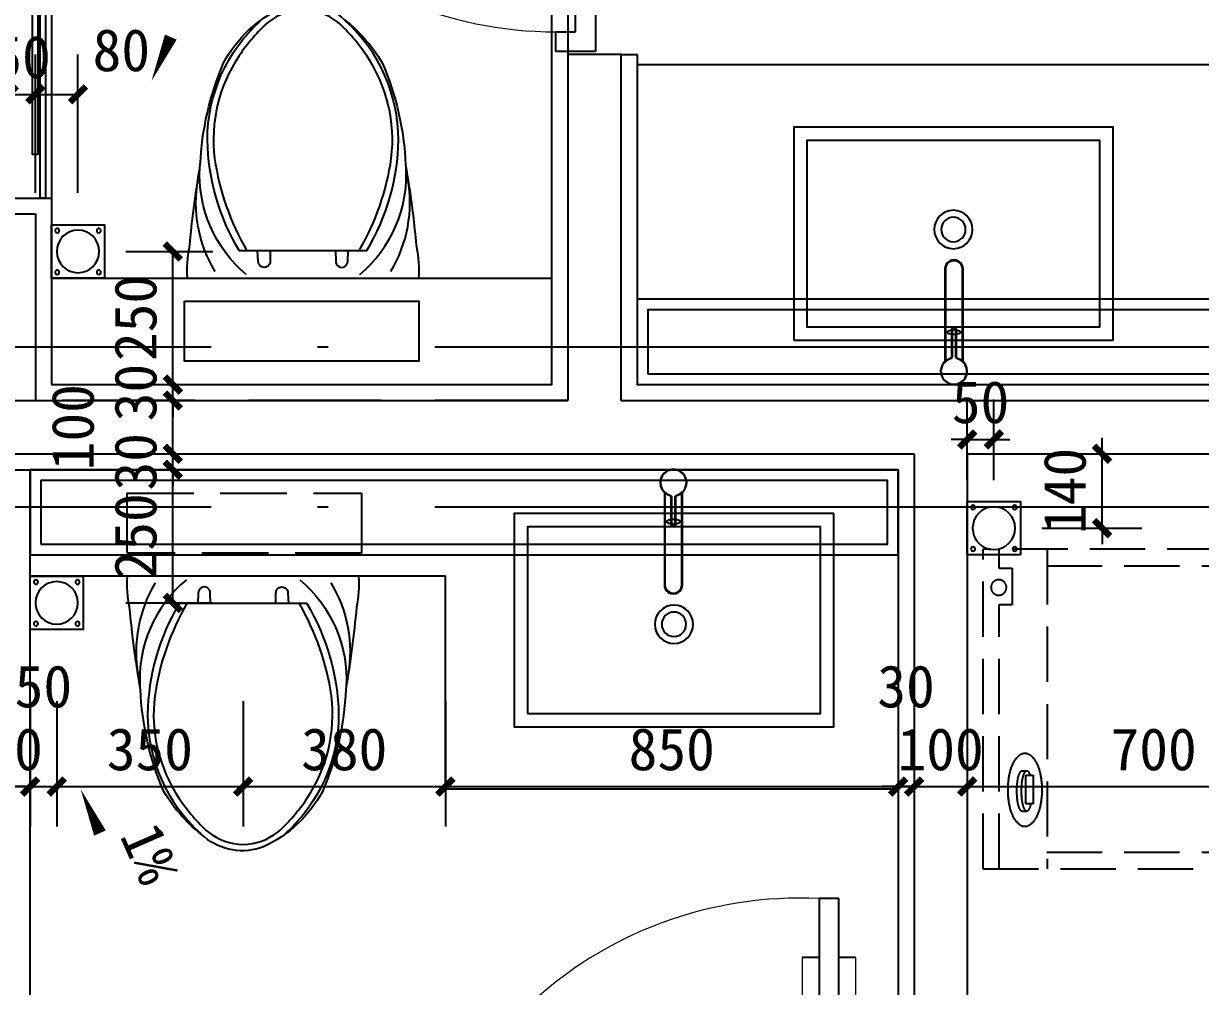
# Model space of a CAD drawing. Header units: millimetres. Extents: x -15 to 66915, y -15 to 18798.
# Drawn here: x 41508 to 43718, y 3622 to 5430 of the extents above; entities that cross this region are included whole.
import ezdxf
from ezdxf.xclip import XClip

# ---------------------------------------------------------------- set-up
doc = ezdxf.new("R2010")
doc.units = ezdxf.units.MM
doc.header["$LTSCALE"] = 1000
doc.header["$XCLIPFRAME"] = 2
for name, pattern in [('125-WC-2x1.6+2.65x1.6$0$__DASH', [0.35, 0.25, -0.1]), ('3#-轴线$0$DOTE', [2.42, 2, -0.2, 0.02, -0.2]), ('DASH', [0.35, 0.25, -0.1])]:
    doc.linetypes.add(name, pattern=pattern)
doc.layers.get('Defpoints').update_dxf_attribs({"color": 4, "linetype": 'DASH'})
for name, color, linetype in [('125-WC-2x1.6+2.65x1.6$0$A-FLOR-SPCL', 225, 'Continuous'), ('125-WC-2x1.6+2.65x1.6$0$FF-FIXT', 31, 'Continuous'), ('125-WC-2x1.6+2.65x1.6$0$FF-洁具及配件', 31, 'Continuous'), ('125-墙体$0$125-墙体$0$A-DOOR', 51, 'Continuous'), ('125-墙体$0$125-墙体$0$A-WALL-BLOK', 131, 'Continuous'), ('125-墙体$0$A-WALL-STUD', 133, 'Continuous'), ('3#-轴线$0$A-ANNO-DOTE', 10, '3#-轴线$0$DOTE'), ('3#~5#楼$0$A-ANNO-DIM-SYMB', 3, 'Continuous'), ('3#~5#楼$0$A-ANNO-DIMS', 3, 'Continuous'), ('3#~5#楼$0$A-ANNO-TEXT', 3, 'Continuous')]:
    doc.layers.add(name, color=color, linetype=linetype)
doc.styles.add('3#~5#楼$0$_TCH_DIM', font='')
doc.styles.add('3#~5#楼$0$_TCH_DIM_T3', font='')
doc.styles.get("Standard").update_dxf_attribs({"font": ''})
doc.styles.get('3#~5#楼$0$_TCH_DIM').set_extended_font_data('SimSun')
doc.styles.get('3#~5#楼$0$_TCH_DIM_T3').set_extended_font_data('SimSun')
doc.styles.get('Standard').set_extended_font_data('SimSun')
doc.dimstyles.new('3#~5#楼$0$_TCH_ARCH&&30', dxfattribs={"dimtxt": 79.303797, "dimasz": 30, "dimexe": 75, "dimexo": 90, "dimgap": 30, "dimtad": 1, "dimdec": 0, "dimzin": 0, "dimdsep": 46, "dimtxsty": '3#~5#楼$0$_TCH_DIM_T3', "dimblk": '3#~5#楼$0$_ArchTick', "dimcen": 0.09, "dimclrt": 7, "dimazin": 2, "dimtfac": 1, "dimtdec": 0, "dimtix": 1, "dimtmove": 2, "dimatfit": 3, "dimfxl": 100, "dimtolj": 1, "dimtzin": 0, "dimarcsym": 0})

# ---------------------------------------------------------------- blocks, each defined once
blk = doc.blocks.new('125-WC-2x1.6+2.65x1.6$0$A$C569A68CE')
at = {"layer": '125-WC-2x1.6+2.65x1.6$0$A-FLOR-SPCL'}
for p, q in [((-17.2, -195.2), (-16.1, -195.2)), ((14, -195.2), (15.1, -195.2))]:
    blk.add_line(p, q, dxfattribs=at)
for points in [[(20.6, 14.3), (16.6, 19.5), (11.4, 23.5), (5.4, 25.9), (-1, 26.8), (-7.5, 25.9), (-13.5, 23.5), (-18.7, 19.5), (-22.7, 14.3), (-25.1, 8.3), (-26, 1.8), (-25.1, -4.6), (-22.7, -10.6), (-18.7, -15.8), (-13.5, -19.8), (-7.6, -22.2), (-6.7, -22.7), (-6, -23.2), (-5.4, -24), (-5, -24.8), (-5, -25.7), (-5, -76.2), (-4.9, -77.3), (-4.6, -78.2), (-3.9, -79), (-3, -79.7), (-2.1, -80), (-1, -80.2), (0, -80), (0.9, -79.7), (1.8, -79), (2.5, -78.2), (2.9, -77.3), (3, -76.2), (3, -25.7), (3, -24.8), (3.3, -24), (3.9, -23.2), (4.6, -22.7), (5.5, -22.2), (11.4, -19.8), (16.6, -15.8), (20.6, -10.6), (23.1, -4.6), (24, 1.8), (23.1, 8.3)], [(20.2, 14), (16.3, 19.1), (11.2, 23), (5.3, 25.4), (-1, 26.3), (-7.3, 25.4), (-13.2, 23), (-18.3, 19.1), (-22.2, 14), (-24.6, 8.1), (-25.5, 1.8), (-24.6, -4.5), (-22.2, -10.4), (-18.3, -15.5), (-13.2, -19.4), (-7.3, -21.8), (-6.4, -22.3), (-5.6, -22.9), (-4.9, -23.8), (-4.5, -24.7), (-4.5, -25.7), (-4.5, -76.2), (-4.4, -77.2), (-4.1, -78), (-3.5, -78.7), (-2.7, -79.3), (-1.9, -79.6), (-1, -79.7), (-0.1, -79.6), (0.7, -79.3), (1.5, -78.7), (2.1, -78), (2.4, -77.2), (2.5, -76.2), (2.5, -25.7), (2.5, -24.7), (2.9, -23.8), (3.6, -22.9), (4.4, -22.3), (5.3, -21.8), (11.2, -19.4), (16.3, -15.5), (20.2, -10.4), (22.6, -4.5), (23.5, 1.8), (22.6, 8.1)], [(16, -16.3), (15, -17.1), (15, -190.2), (14.4, -194.3), (12.8, -198.2), (10.3, -201.5), (7, -204), (3.1, -205.6), (-1, -206.2), (-5.2, -205.6), (-9, -204), (-12.3, -201.5), (-14.9, -198.2), (-16.5, -194.3), (-17, -190.2), (-17, -17.1), (-18, -16.3), (-18, -190.2), (-17.5, -194.6), (-15.8, -198.7), (-13.1, -202.2), (-9.5, -204.9), (-5.4, -206.6), (-1, -207.2), (3.4, -206.6), (7.5, -204.9), (11, -202.2), (13.7, -198.7), (15.4, -194.6), (16, -190.2)], [(15, -17.1), (11.4, -19.8), (5.5, -22.2), (4.6, -22.7), (3.9, -23.2), (3.3, -24), (3, -24.8), (3, -25.7), (3, -76.2), (2.8, -77.9), (1.8, -79), (0.5, -80), (-1.6, -80.2), (-3, -79.7), (-3.9, -79), (-4.9, -77.9), (-5, -76.2), (-5, -25.7), (-5, -24.8), (-5.4, -24), (-6, -23.2), (-6.7, -22.7), (-7.6, -22.2), (-13.5, -19.8), (-17, -17.1), (-17, -190.2), (-16.5, -194.3), (-14.9, -198.2), (-12.3, -201.5), (-9, -204), (-5.2, -205.6), (-1, -206.2), (3.1, -205.6), (7, -204), (10.3, -201.5), (12.8, -198.2), (14.4, -194.3), (15, -190.2)]]:
    blk.add_lwpolyline(points, close=True, dxfattribs=at)
blk.add_lwpolyline([(-13.5, -71.5), (-13.5, -71.3), (-13.5, -71.2), (-13.4, -71), (-13.4, -70.8), (-13.3, -70.6), (-13.2, -70.5), (-13.1, -70.3), (-12.9, -70.1), (-12.8, -70), (-12.6, -69.8), (-12.2, -69.5), (-11.7, -69.2), (-11.1, -68.9), (-10.5, -68.6), (-9.9, -68.3), (-9.2, -68.1), (-7.6, -67.7), (-5.8, -67.4), (-4, -67.2), (-2, -67), (-0.1, -67), (1.9, -67.2), (3.7, -67.4), (5.5, -67.7), (7.1, -68.1), (7.8, -68.3), (8.5, -68.6), (9.1, -68.9), (9.6, -69.2), (10.1, -69.5), (10.5, -69.8), (10.7, -70), (10.9, -70.1), (11, -70.3), (11.1, -70.5), (11.2, -70.6), (11.3, -70.8), (11.4, -71), (11.4, -71.2), (11.5, -71.3), (11.5, -71.5), (11.5, -71.7), (11.4, -71.9), (11.4, -72.1), (11.3, -72.2), (11.2, -72.4), (11.1, -72.6), (11, -72.7), (10.9, -72.9), (10.7, -73.1), (10.5, -73.2), (10.1, -73.6), (9.6, -73.9), (9.1, -74.2), (8.5, -74.4), (7.8, -74.7), (7.1, -74.9), (5.5, -75.4), (3.7, -75.7), (1.9, -75.9), (-0.1, -76), (-2, -76), (-4, -75.9), (-5.8, -75.7), (-7.6, -75.4), (-9.2, -74.9), (-9.9, -74.7), (-10.5, -74.4), (-11.1, -74.2), (-11.7, -73.9), (-12.2, -73.6), (-12.6, -73.2), (-12.8, -73.1), (-12.9, -72.9), (-13.1, -72.7), (-13.2, -72.6), (-13.3, -72.4), (-13.4, -72.2), (-13.4, -72.1), (-13.5, -71.9), (-13.5, -71.7), (-13.5, -71.5)], dxfattribs=at)
blk = doc.blocks.new('125-WC-2x1.6+2.65x1.6$0$A$C05716B03')
at = {"layer": '125-WC-2x1.6+2.65x1.6$0$A-FLOR-SPCL'}
for points in [[(-100, 400), (500, 400), (500, 0), (-100, 0)], [(475, 25), (-75, 25), (-75, 375), (475, 375)]]:
    blk.add_lwpolyline(points, close=True, dxfattribs=at)
for radius in [36, 23]:
    blk.add_circle((200, 192.2), radius, dxfattribs=at)
blk = doc.blocks.new('125-WC-2x1.6+2.65x1.6$0$A$C4A066A6E')
at = {"layer": '125-WC-2x1.6+2.65x1.6$0$FF-FIXT', "color": 8}
blk.add_blockref('125-WC-2x1.6+2.65x1.6$0$A$C569A68CE', (0, 456.5), dxfattribs=at)
at = {"layer": '125-WC-2x1.6+2.65x1.6$0$FF-洁具及配件', "color": 8, "ltscale": 0.01, "xscale": -1}
blk.add_blockref('125-WC-2x1.6+2.65x1.6$0$A$C05716B03', (200, 0), dxfattribs=at)
blk = doc.blocks.new('125-WC-2x1.6+2.65x1.6$0$REWREWR')
at = {"layer": '125-WC-2x1.6+2.65x1.6$0$A-FLOR-SPCL', "linetype": '125-WC-2x1.6+2.65x1.6$0$__DASH', "ltscale": 0.5}
for p, q in [((15260162.3, -510296.4), (15260785.1, -510296.4)), ((15260112.3, -511062.7), (15260112.3, -510346.4)), ((15260190.1, -510351.3), (15260757.4, -510351.3)), ((15260835.1, -510346.4), (15260835.1, -511062.7)), ((15260150.1, -510918.5), (15260150.1, -510391.3)), ((15260797.4, -510918.5), (15260797.4, -510391.3)), ((15260835.1, -510918.1), (15260112.3, -510918.1)), ((15260242.6, -510974.7), (15260242.6, -510964.2)), ((15260323.9, -510949.8), (15260259.2, -510949.8)), ((15260259.2, -510949.8), (15260259.2, -510966.4)), ((15260259.2, -510966.4), (15260323.9, -510966.4)), ((15260323.9, -510966.4), (15260323.9, -510949.8)), ((15260334.3, -510975.9), (15260334.2, -510964.2)), ((15260709.4, -510997.1), (15260709.4, -511027.7)), ((15260792.6, -510997.1), (15260709.4, -510997.1)), ((15260792.6, -511027.7), (15260792.6, -510997.1)), ((15260112.3, -511026.9), (15260709.4, -511026.9)), ((15260792.6, -511026.9), (15260835.1, -511026.9)), ((15260112.3, -511062.7), (15260835.1, -511062.7))]:
    blk.add_line(p, q, dxfattribs=at)
blk.add_lwpolyline([(15260374, -510968.3, 0.185158), (15260369.1, -510955.6, 0.102042), (15260349.7, -510941.2, 0.060862), (15260324.6, -510933.2, 0.047173), (15260290.9, -510930, 0.047173), (15260257.1, -510933.2, 0.060862), (15260232.1, -510941.2, 0.102042), (15260212.6, -510955.6, 0.185158), (15260207.7, -510968.3, 0.185158), (15260212.6, -510981, 0.102042), (15260232.1, -510995.4, 0.060862), (15260257.1, -511003.4, 0.047173), (15260290.9, -511006.6, 0.047173), (15260324.6, -511003.4, 0.060862), (15260349.7, -510995.4, 0.102042), (15260369.1, -510981, 0.185158)], format="xyb", close=True, dxfattribs=at)
for points in [[(15260259.2, -510955.1, 0.008736), (15260256, -510955.8, 0.076276), (15260244.5, -510960.8, 0.259034), (15260242.6, -510964.2, 0.259034)], [(15260242.6, -510964.2, 0.259034), (15260244.5, -510967.6, 0.076276), (15260256, -510972.5, 0.036515), (15260269.5, -510975, 0.026615), (15260288.4, -510976, 0.026615), (15260307.2, -510975, 0.036515), (15260320.8, -510972.5, 0.076276), (15260332.3, -510967.6, 0.259034), (15260334.2, -510964.2, 0.259034), (15260332.3, -510960.8, 0.056762), (15260323.9, -510956.7, 0.036515)], [(15260242.6, -510974.7, 0.259034), (15260244.5, -510978.1, 0.076276), (15260256, -510983.1, 0.036515), (15260269.5, -510985.5, 0.026615), (15260288.4, -510986.5, 0.026615), (15260307.2, -510985.5, 0.036515), (15260320.8, -510983.1, 0.076276), (15260332.3, -510978.1, 0.259034), (15260334.2, -510974.7, 0.078462), (15260334, -510973.5, 0.056762)]]:
    blk.add_lwpolyline(points, format="xyb", dxfattribs=at)
blk.add_circle((15260748.8, -511027.7), 17.5, dxfattribs=at)
for centre, radius, start, end in [((15260162.3, -510346.4), 50, 90, 180), ((15260785.1, -510346.4), 50, 0, 90), ((15260190.1, -510391.3), 40, 90, 180), ((15260757.4, -510391.3), 40, 0, 90)]:
    blk.add_arc(centre, radius, start, end, dxfattribs=at)
at = {"layer": '125-WC-2x1.6+2.65x1.6$0$A-FLOR-SPCL', "linetype": '125-WC-2x1.6+2.65x1.6$0$__DASH', "ltscale": 0.5, "width": 0.8, "flags": 9}
for tag in ['YSIZE', 'XSIZE']:
    blk.add_attdef(tag, (15260490.1, -511062.7), '', height=0.5, rotation=180, dxfattribs=at)
blk = doc.blocks.new('125-WC-2x1.6+2.65x1.6$0$A$C446C3F73')
at = {"layer": '125-WC-2x1.6+2.65x1.6$0$A-FLOR-SPCL'}
blk.add_lwpolyline([(-50, -50), (50, -50), (50, 50), (-50, 50)], close=True, dxfattribs=at)
for centre, radius in [((-39.1, 39.1), 4), ((0, 0), 40), ((39.1, 39.1), 4), ((-39.1, -39.1), 4), ((39.1, -39.1), 4)]:
    blk.add_circle(centre, radius, dxfattribs=at)
blk = doc.blocks.new('125-WC-2x1.6+2.65x1.6$0$dfghrtjrtuj6')
at = {"layer": '125-WC-2x1.6+2.65x1.6$0$A-FLOR-SPCL'}
for points in [[(-217, 0, 0.071142), (-213, -58.1, 0.019152), (-192.8, -212.4, 0.090609), (-149, -404.1, 0.163158), (-38.2, -508, 0.273043), (72.6, -489.5, 0.094885), (149, -404.1, 0.090609), (192.8, -212.4, 0.019152), (213, -58.1, 0.071142), (217, 0)], [(-165, -12.4, 0.180688), (-197.1, -185.5, -4.705295)], [(-106.5, -6.4, 0.237416), (-193.6, -207.9, -3.87225)], [(-61.3, -50.9), (-61.5, -31.5, 1.018669), (-84.1, -31.5), (-85.1, -51.1)], [(61.3, -50.9), (61.5, -31.5, -1.018669), (84.1, -31.5), (85.1, -51.1)], [(106.5, -6.4, -0.237416), (193.6, -207.9, 3.87225)], [(165, -12.4, -0.180688), (197.1, -185.5, 4.705295)], [(-119.9, -51.4, 0.129606), (-179.5, -259.3, 0.211204), (-80.1, -482.5, 2.252949)], [(105.7, -51.3, -0.095348), (165.9, -224.7, -0.180567), (119.8, -417.3, -0.059956), (65.2, -480.7, -0.149733), (0, -503.9, -0.149733), (-65.2, -480.7, -0.059956), (-119.9, -417.3, -0.180567), (-165.9, -224.7, -0.095348), (-105.7, -51.3, 0.095348)], [(119.9, -51.4, -0.129606), (179.5, -259.3, -0.211204), (80.1, -482.5, -2.252949)]]:
    blk.add_lwpolyline(points, format="xyb", dxfattribs=at)
blk.add_lwpolyline([(-119.9, -51.4), (119.9, -51.4)], dxfattribs=at)
blk = doc.blocks.new('125-WC-2x1.6+2.65x1.6')
at = {"layer": '125-WC-2x1.6+2.65x1.6$0$A-FLOR-SPCL'}
for p, q in [((3320, -970), (2130, -970)), ((1030, -1370), (1970, -1370)), ((990, -1930), (990, -1730)), ((1770, -1930), (990, -1930))]:
    blk.add_line(p, q, dxfattribs=at)
for points in [[(1030, -1570), (1970, -1570), (1970, -30), (30, -30), (30, -1220), (1030, -1220)], [(994.7, -542.8), (1004.7, -542.8), (1004.7, -1137.8), (994.7, -1137.8)], [(1009, -625), (1019, -625), (1019, -1220), (1009, -1220)], [(1279.8, -1413.6), (1720.2, -1413.6), (1720.2, -1525.9), (1279.8, -1525.9)], [(2130, -1570), (3320, -1570), (3320, -1410), (2130, -1410)], [(2150, -1550), (3300, -1550), (3300, -1430), (2150, -1430)], [(30, -1730), (2620, -1730), (2620, -3270), (30, -3270)], [(990, -1890), (2620, -1890), (2620, -1730), (990, -1730)], [(1010, -1870), (2600, -1870), (2600, -1750), (1010, -1750)]]:
    blk.add_lwpolyline(points, close=True, dxfattribs=at)
for points in [[(1030, -30), (1030, -1220)], [(2100, -950), (2130, -950), (2130, -1570), (3320, -1570), (3320, -970), (3450, -970), (3450, -1000.4)], [(990, -3270), (990, -1730)], [(1770, -1730), (2620, -1730), (2620, -2330), (1770, -2330), (1770, -1930)]]:
    blk.add_lwpolyline(points, dxfattribs=at)
at = {"layer": '125-WC-2x1.6+2.65x1.6$0$A-FLOR-SPCL', "linetype": '125-WC-2x1.6+2.65x1.6$0$__DASH', "ltscale": 0.5}
blk.add_lwpolyline([(1612.7, -1886.4), (1172.3, -1886.4), (1172.3, -1774.1), (1612.7, -1774.1)], close=True, dxfattribs=at)
at = {"layer": 'Defpoints'}
for points in [[(0, 0), (2000, 0), (2000, -1600), (0, -1600)], [(0, -1700), (2650, -1700), (2650, -3300), (0, -3300)]]:
    blk.add_lwpolyline(points, close=True, dxfattribs=at)
at = {"layer": '125-WC-2x1.6+2.65x1.6$0$A-FLOR-SPCL', "xscale": -1}
for name, p, rotation in [('125-WC-2x1.6+2.65x1.6$0$dfghrtjrtuj6', (1502.5, -1370), 180), ('125-WC-2x1.6+2.65x1.6$0$A$C446C3F73', (1080, -1320), 270), ('125-WC-2x1.6+2.65x1.6$0$A$C446C3F73', (1040, -1980), 270)]:
    blk.add_blockref(name, p, dxfattribs=dict(at, rotation=rotation))
at = {"layer": '125-WC-2x1.6+2.65x1.6$0$A-FLOR-SPCL', "rotation": 180}
blk.add_blockref('125-WC-2x1.6+2.65x1.6$0$A$C4A066A6E', (2724, -1086.7), dxfattribs=at)
at = {"layer": '125-WC-2x1.6+2.65x1.6$0$A-FLOR-SPCL'}
blk.add_blockref('125-WC-2x1.6+2.65x1.6$0$A$C4A066A6E', (2199.2, -2212.4), dxfattribs=at)
at = {"layer": '125-WC-2x1.6+2.65x1.6$0$A-FLOR-SPCL', "xscale": -1}
blk.add_blockref('125-WC-2x1.6+2.65x1.6$0$A$C446C3F73', (2800, -1839.7), dxfattribs=at)
at = {"layer": '125-WC-2x1.6+2.65x1.6$0$A-FLOR-SPCL', "xscale": -0.830108359133127, "yscale": 0.830108359133127, "zscale": 0.830108359133127, "rotation": 270}
blk.add_blockref('125-WC-2x1.6+2.65x1.6$0$REWREWR', (427017.4, -12670026.1), dxfattribs=at)
at = {"layer": '125-WC-2x1.6+2.65x1.6$0$FF-洁具及配件', "xscale": -1}
blk.add_blockref('125-WC-2x1.6+2.65x1.6$0$dfghrtjrtuj6', (1390, -1930), dxfattribs=at)
blk = doc.blocks.new('125-墙体$0$125-墙体$0$$DorLib2D$00000009')
for p, q in [((0.4129, 0.9053), (0.4129, 0.0807)), ((0.4541, 0.9053), (0.4129, 0.9053)), ((0.4541, 0.0807), (0.4541, 0.9053)), ((0.4129, 0.7822), (0.378, 0.7822)), ((0.489, 0.7822), (0.4541, 0.7822)), ((0.4129, 0.6235), (0.378, 0.6235)), ((0.489, 0.6235), (0.4541, 0.6235)), ((-0.4941, 0.0807), (-0.4529, 0.0807)), ((-0.4941, -0.0018), (-0.4941, 0.0807)), ((-0.4529, 0.0807), (-0.4529, 0.0395)), ((0.4129, 0.0807), (0.4541, 0.0807)), ((0.4953, 0.0807), (0.4541, 0.0807)), ((0.4541, 0.0807), (0.4541, 0.0395)), ((0.4953, -0.0018), (0.4953, 0.0807)), ((-0.4529, 0.0395), (-0.4117, 0.0395)), ((-0.4117, 0.0395), (-0.4117, -0.0018)), ((0.4541, 0.0395), (0.4129, 0.0395)), ((0.4129, 0.0395), (0.4129, -0.0018)), ((-0.4941, -0.0018), (-0.4941, -0.0018)), ((-0.4117, -0.0018), (-0.4941, -0.0018)), ((0.4129, -0.0018), (0.4953, -0.0018)), ((0.4953, -0.0018), (0.4953, -0.0018))]:
    blk.add_line(p, q)
at = {"lineweight": 13}
for p, q in [((0.378, 0.7822), (0.378, 0.6235)), ((0.489, 0.7822), (0.489, 0.6235))]:
    blk.add_line(p, q, dxfattribs=at)
blk.add_arc((0.3716, 0.0817), 0.8246, 87.134, 180.0717, dxfattribs=at)
blk = doc.blocks.new('125-墙体')
at = {"layer": '125-墙体$0$125-墙体$0$A-WALL-BLOK'}
for p, q in [((2200, -4250), (2100, -4250)), ((2100, -4250), (2100, -4900)), ((2200, -4900), (2200, -4250)), ((1050, -4900), (2100, -4900)), ((2200, -4900), (2800, -4900)), ((2800, -4900), (3450, -4900)), ((1050, -5000), (2150, -5000)), ((2150, -5000), (2750, -5000)), ((2750, -5000), (2750, -6600)), ((2850, -5000), (2850, -6600)), ((2850, -5000), (3550, -5000))]:
    blk.add_line(p, q, dxfattribs=at)
at = {"layer": '125-墙体$0$A-WALL-STUD'}
for q in [(1050, -4550), (1100, -4900)]:
    blk.add_line((1100, -4550), q, dxfattribs=at)
blk.add_blockref('125-WC-2x1.6+2.65x1.6', (100, -3300))
at = {"layer": '125-墙体$0$125-墙体$0$A-DOOR', "xscale": -900, "yscale": -900, "zscale": 100, "rotation": 270}
blk.add_blockref('125-墙体$0$125-墙体$0$$DorLib2D$00000009', (2150, -3800), dxfattribs=at)
at = {"layer": '125-墙体$0$125-墙体$0$A-DOOR', "xscale": 900, "yscale": 900, "zscale": 100}
blk.add_blockref('125-墙体$0$125-墙体$0$$DorLib2D$00000009', (2200, -6650), dxfattribs=at)
blk = doc.blocks.new('3#-轴线')
at = {"layer": '3#-轴线$0$A-ANNO-DOTE'}
for points in [[(-3000, -4800), (45757.3, -4800)], [(-3000, -5100), (45757.3, -5100)]]:
    blk.add_lwpolyline(points, dxfattribs=at)
blk = doc.blocks.new('120-家具-标')
at = {"layer": 'Defpoints'}
blk.add_lwpolyline([(0, 0), (-7700, 0), (-7700, -3000), (-6750, -3000), (-6750, -4800), (-8250, -4800), (-8250, -7100), (-9450, -7100), (-9450, -10900), (800, -10900), (800, -5100), (0, -5100)], close=True, dxfattribs=at)
blk = doc.blocks.new('3#~5#楼$0$bghtrb')
at = {"xscale": -1}
for name, p in [('125-墙体', (20100, 0)), ('120-家具-标', (100, -100))]:
    blk.add_blockref(name, p, dxfattribs=at)
blk.add_blockref('3#-轴线', (-21700, 0))
blk = doc.blocks.new('3#~5#楼$0$_ArchTick')
at = {"color": 0, "linetype": 'ByBlock', "const_width": 0.4}
blk.add_lwpolyline([(-0.5, -0.5), (0.5, 0.5)], dxfattribs=at)
blk = doc.blocks.new('*D1174')
at = {"layer": '3#~5#楼$0$A-ANNO-DIMS', "color": 0, "lineweight": -2, "transparency": 16777216}
for p, q in [((41460.3, 4157.4), (41460.3, 3922.4)), ((41520.3, 4157.4), (41520.3, 3922.4)), ((41460.3, 3997.4), (41430.3, 3997.4)), ((41460.3, 3997.4), (41520.3, 3997.4)), ((41520.3, 3997.4), (41550.3, 3997.4))]:
    blk.add_line(p, q, dxfattribs=at)
at = {"layer": 'Defpoints', "color": 0, "transparency": 16777216}
for p in [(41460.3, 4247.4), (41520.3, 4247.4), (41520.3, 3997.4)]:
    blk.add_point(p, dxfattribs=at)
at = {"layer": '3#~5#楼$0$A-ANNO-DIMS', "color": 0, "lineweight": -2, "transparency": 16777216, "xscale": 30, "yscale": 30, "zscale": 30}
blk.add_blockref('3#~5#楼$0$_ArchTick', (41460.3, 3997.4), dxfattribs=at)
at = {"layer": '3#~5#楼$0$A-ANNO-DIMS', "color": 0, "lineweight": -2, "transparency": 16777216, "xscale": 30, "yscale": 30, "zscale": 30, "rotation": 180}
blk.add_blockref('3#~5#楼$0$_ArchTick', (41520.3, 3997.4), dxfattribs=at)
at = {"layer": '3#~5#楼$0$A-ANNO-DIMS', "color": 7, "transparency": 16777216, "insert": (41490.3, 4067), "char_height": 79.3, "attachment_point": 5, "style": '3#~5#楼$0$_TCH_DIM_T3'}
blk.add_mtext('\\A1;60', dxfattribs=at)
blk = doc.blocks.new('*D1175')
at = {"layer": '3#~5#楼$0$A-ANNO-DIMS', "color": 0, "lineweight": -2, "transparency": 16777216}
for p, q in [((41520.3, 4157.4), (41520.3, 3922.4)), ((41570.3, 4157.4), (41570.3, 3922.4)), ((41520.3, 3997.4), (41490.3, 3997.4)), ((41520.3, 3997.4), (41570.3, 3997.4)), ((41570.3, 3997.4), (41600.3, 3997.4))]:
    blk.add_line(p, q, dxfattribs=at)
at = {"layer": 'Defpoints', "color": 0, "transparency": 16777216}
for p in [(41520.3, 4247.4), (41570.3, 4247.4), (41570.3, 3997.4)]:
    blk.add_point(p, dxfattribs=at)
at = {"layer": '3#~5#楼$0$A-ANNO-DIMS', "color": 0, "lineweight": -2, "transparency": 16777216, "xscale": 30, "yscale": 30, "zscale": 30}
blk.add_blockref('3#~5#楼$0$_ArchTick', (41520.3, 3997.4), dxfattribs=at)
at = {"layer": '3#~5#楼$0$A-ANNO-DIMS', "color": 0, "lineweight": -2, "transparency": 16777216, "xscale": 30, "yscale": 30, "zscale": 30, "rotation": 180}
blk.add_blockref('3#~5#楼$0$_ArchTick', (41570.3, 3997.4), dxfattribs=at)
at = {"layer": '3#~5#楼$0$A-ANNO-DIMS', "color": 7, "transparency": 16777216, "insert": (41545.3, 4184.9), "char_height": 79.3, "attachment_point": 5, "style": '3#~5#楼$0$_TCH_DIM_T3'}
blk.add_mtext('\\A1;50', dxfattribs=at)
blk = doc.blocks.new('*D1176')
at = {"layer": '3#~5#楼$0$A-ANNO-DIMS', "color": 0, "lineweight": -2, "transparency": 16777216}
for p, q in [((41570.3, 4157.4), (41570.3, 3922.4)), ((41920.3, 4157.4), (41920.3, 3922.4)), ((41570.3, 3997.4), (41920.3, 3997.4))]:
    blk.add_line(p, q, dxfattribs=at)
at = {"layer": 'Defpoints', "color": 0, "transparency": 16777216}
for p in [(41570.3, 4247.4), (41920.3, 4247.4), (41920.3, 3997.4)]:
    blk.add_point(p, dxfattribs=at)
at = {"layer": '3#~5#楼$0$A-ANNO-DIMS', "color": 0, "lineweight": -2, "transparency": 16777216, "xscale": 30, "yscale": 30, "zscale": 30, "rotation": 180}
blk.add_blockref('3#~5#楼$0$_ArchTick', (41570.3, 3997.4), dxfattribs=at)
at = {"layer": '3#~5#楼$0$A-ANNO-DIMS', "color": 0, "lineweight": -2, "transparency": 16777216, "xscale": 30, "yscale": 30, "zscale": 30}
blk.add_blockref('3#~5#楼$0$_ArchTick', (41920.3, 3997.4), dxfattribs=at)
at = {"layer": '3#~5#楼$0$A-ANNO-DIMS', "color": 7, "transparency": 16777216, "insert": (41745.3, 4067), "char_height": 79.3, "attachment_point": 5, "style": '3#~5#楼$0$_TCH_DIM_T3'}
blk.add_mtext('\\A1;350', dxfattribs=at)
blk = doc.blocks.new('*D1177')
at = {"layer": '3#~5#楼$0$A-ANNO-DIMS', "color": 0, "lineweight": -2, "transparency": 16777216}
for p, q in [((41920.3, 4157.4), (41920.3, 3922.4)), ((42300.3, 4157.4), (42300.3, 3922.4)), ((41920.3, 3997.4), (42300.3, 3997.4))]:
    blk.add_line(p, q, dxfattribs=at)
at = {"layer": 'Defpoints', "color": 0, "transparency": 16777216}
for p in [(41920.3, 4247.4), (42300.3, 4247.4), (42300.3, 3997.4)]:
    blk.add_point(p, dxfattribs=at)
at = {"layer": '3#~5#楼$0$A-ANNO-DIMS', "color": 0, "lineweight": -2, "transparency": 16777216, "xscale": 30, "yscale": 30, "zscale": 30, "rotation": 180}
blk.add_blockref('3#~5#楼$0$_ArchTick', (41920.3, 3997.4), dxfattribs=at)
at = {"layer": '3#~5#楼$0$A-ANNO-DIMS', "color": 0, "lineweight": -2, "transparency": 16777216, "xscale": 30, "yscale": 30, "zscale": 30}
blk.add_blockref('3#~5#楼$0$_ArchTick', (42300.3, 3997.4), dxfattribs=at)
at = {"layer": '3#~5#楼$0$A-ANNO-DIMS', "color": 7, "transparency": 16777216, "insert": (42110.3, 4067), "char_height": 79.3, "attachment_point": 5, "style": '3#~5#楼$0$_TCH_DIM_T3'}
blk.add_mtext('\\A1;380', dxfattribs=at)
blk = doc.blocks.new('*D1178')
at = {"layer": '3#~5#楼$0$A-ANNO-DIMS', "color": 0, "lineweight": -2, "transparency": 16777216}
for p, q in [((42300.3, 4157.4), (42300.3, 3922.4)), ((43150.3, 4157.4), (43150.3, 3922.4)), ((42300.3, 3997.4), (43150.3, 3997.4))]:
    blk.add_line(p, q, dxfattribs=at)
at = {"layer": 'Defpoints', "color": 0, "transparency": 16777216}
for p in [(42300.3, 4247.4), (43150.3, 4247.4), (43150.3, 3997.4)]:
    blk.add_point(p, dxfattribs=at)
at = {"layer": '3#~5#楼$0$A-ANNO-DIMS', "color": 0, "lineweight": -2, "transparency": 16777216, "xscale": 30, "yscale": 30, "zscale": 30, "rotation": 180}
blk.add_blockref('3#~5#楼$0$_ArchTick', (42300.3, 3997.4), dxfattribs=at)
at = {"layer": '3#~5#楼$0$A-ANNO-DIMS', "color": 0, "lineweight": -2, "transparency": 16777216, "xscale": 30, "yscale": 30, "zscale": 30}
blk.add_blockref('3#~5#楼$0$_ArchTick', (43150.3, 3997.4), dxfattribs=at)
at = {"layer": '3#~5#楼$0$A-ANNO-DIMS', "color": 7, "transparency": 16777216, "insert": (42725.3, 4067), "char_height": 79.3, "attachment_point": 5, "style": '3#~5#楼$0$_TCH_DIM_T3'}
blk.add_mtext('\\A1;850', dxfattribs=at)
blk = doc.blocks.new('*D1179')
at = {"layer": '3#~5#楼$0$A-ANNO-DIMS', "color": 0, "lineweight": -2, "transparency": 16777216}
for p, q in [((43150.3, 4157.4), (43150.3, 3922.4)), ((43180.3, 4157.4), (43180.3, 3922.4)), ((43150.3, 3997.4), (43120.3, 3997.4)), ((43150.3, 3997.4), (43180.3, 3997.4)), ((43180.3, 3997.4), (43210.3, 3997.4))]:
    blk.add_line(p, q, dxfattribs=at)
at = {"layer": 'Defpoints', "color": 0, "transparency": 16777216}
for p in [(43150.3, 4247.4), (43180.3, 4247.4), (43180.3, 3997.4)]:
    blk.add_point(p, dxfattribs=at)
at = {"layer": '3#~5#楼$0$A-ANNO-DIMS', "color": 0, "lineweight": -2, "transparency": 16777216, "xscale": 30, "yscale": 30, "zscale": 30}
blk.add_blockref('3#~5#楼$0$_ArchTick', (43150.3, 3997.4), dxfattribs=at)
at = {"layer": '3#~5#楼$0$A-ANNO-DIMS', "color": 0, "lineweight": -2, "transparency": 16777216, "xscale": 30, "yscale": 30, "zscale": 30, "rotation": 180}
blk.add_blockref('3#~5#楼$0$_ArchTick', (43180.3, 3997.4), dxfattribs=at)
at = {"layer": '3#~5#楼$0$A-ANNO-DIMS', "color": 7, "transparency": 16777216, "insert": (43165.3, 4184.9), "char_height": 79.3, "attachment_point": 5, "style": '3#~5#楼$0$_TCH_DIM_T3'}
blk.add_mtext('\\A1;30', dxfattribs=at)
blk = doc.blocks.new('*D1180')
at = {"layer": '3#~5#楼$0$A-ANNO-DIMS', "color": 0, "lineweight": -2, "transparency": 16777216}
for p, q in [((43180.3, 4157.4), (43180.3, 3922.4)), ((43280.3, 4157.4), (43280.3, 3922.4)), ((43180.3, 3997.4), (43150.3, 3997.4)), ((43180.3, 3997.4), (43280.3, 3997.4)), ((43280.3, 3997.4), (43310.3, 3997.4))]:
    blk.add_line(p, q, dxfattribs=at)
at = {"layer": 'Defpoints', "color": 0, "transparency": 16777216}
for p in [(43180.3, 4247.4), (43280.3, 4247.4), (43280.3, 3997.4)]:
    blk.add_point(p, dxfattribs=at)
at = {"layer": '3#~5#楼$0$A-ANNO-DIMS', "color": 0, "lineweight": -2, "transparency": 16777216, "xscale": 30, "yscale": 30, "zscale": 30}
blk.add_blockref('3#~5#楼$0$_ArchTick', (43180.3, 3997.4), dxfattribs=at)
at = {"layer": '3#~5#楼$0$A-ANNO-DIMS', "color": 0, "lineweight": -2, "transparency": 16777216, "xscale": 30, "yscale": 30, "zscale": 30, "rotation": 180}
blk.add_blockref('3#~5#楼$0$_ArchTick', (43280.3, 3997.4), dxfattribs=at)
at = {"layer": '3#~5#楼$0$A-ANNO-DIMS', "color": 7, "transparency": 16777216, "insert": (43230.3, 4067), "char_height": 79.3, "attachment_point": 5, "style": '3#~5#楼$0$_TCH_DIM_T3'}
blk.add_mtext('\\A1;100', dxfattribs=at)
blk = doc.blocks.new('*D1181')
at = {"layer": '3#~5#楼$0$A-ANNO-DIMS', "color": 0, "lineweight": -2, "transparency": 16777216}
for p, q in [((43280.3, 4157.4), (43280.3, 3922.4)), ((43980.3, 4157.4), (43980.3, 3922.4)), ((43280.3, 3997.4), (43980.3, 3997.4))]:
    blk.add_line(p, q, dxfattribs=at)
at = {"layer": 'Defpoints', "color": 0, "transparency": 16777216}
for p in [(43280.3, 4247.4), (43980.3, 4247.4), (43980.3, 3997.4)]:
    blk.add_point(p, dxfattribs=at)
at = {"layer": '3#~5#楼$0$A-ANNO-DIMS', "color": 0, "lineweight": -2, "transparency": 16777216, "xscale": 30, "yscale": 30, "zscale": 30, "rotation": 180}
blk.add_blockref('3#~5#楼$0$_ArchTick', (43280.3, 3997.4), dxfattribs=at)
at = {"layer": '3#~5#楼$0$A-ANNO-DIMS', "color": 0, "lineweight": -2, "transparency": 16777216, "xscale": 30, "yscale": 30, "zscale": 30}
blk.add_blockref('3#~5#楼$0$_ArchTick', (43980.3, 3997.4), dxfattribs=at)
at = {"layer": '3#~5#楼$0$A-ANNO-DIMS', "color": 7, "transparency": 16777216, "insert": (43630.3, 4067), "char_height": 79.3, "attachment_point": 5, "style": '3#~5#楼$0$_TCH_DIM_T3'}
blk.add_mtext('\\A1;700', dxfattribs=at)
blk = doc.blocks.new('*D1190')
at = {"layer": '3#~5#楼$0$A-ANNO-DIMS', "color": 0, "lineweight": -2, "transparency": 16777216}
for p, q in [((41480.3, 5112.2), (41480.3, 5372.1)), ((41530.3, 5112.2), (41530.3, 5372.1)), ((41480.3, 5297.1), (41450.3, 5297.1)), ((41480.3, 5297.1), (41530.3, 5297.1)), ((41530.3, 5297.1), (41560.3, 5297.1))]:
    blk.add_line(p, q, dxfattribs=at)
at = {"layer": 'Defpoints', "color": 0, "transparency": 16777216}
for p in [(41530.3, 5297.1), (41480.3, 5022.2), (41530.3, 5022.2)]:
    blk.add_point(p, dxfattribs=at)
at = {"layer": '3#~5#楼$0$A-ANNO-DIMS', "color": 0, "lineweight": -2, "transparency": 16777216, "xscale": 30, "yscale": 30, "zscale": 30}
blk.add_blockref('3#~5#楼$0$_ArchTick', (41480.3, 5297.1), dxfattribs=at)
at = {"layer": '3#~5#楼$0$A-ANNO-DIMS', "color": 0, "lineweight": -2, "transparency": 16777216, "xscale": 30, "yscale": 30, "zscale": 30, "rotation": 180}
blk.add_blockref('3#~5#楼$0$_ArchTick', (41530.3, 5297.1), dxfattribs=at)
at = {"layer": '3#~5#楼$0$A-ANNO-DIMS', "color": 7, "transparency": 16777216, "insert": (41505.3, 5366.8), "char_height": 79.3, "attachment_point": 5, "style": '3#~5#楼$0$_TCH_DIM_T3'}
blk.add_mtext('\\A1;50', dxfattribs=at)
blk = doc.blocks.new('*D1191')
at = {"layer": '3#~5#楼$0$A-ANNO-DIMS', "color": 0, "lineweight": -2, "transparency": 16777216}
for p, q in [((41530.3, 5112.2), (41530.3, 5372.1)), ((41610.3, 5112.2), (41610.3, 5372.1)), ((41530.3, 5297.1), (41610.3, 5297.1))]:
    blk.add_line(p, q, dxfattribs=at)
at = {"layer": 'Defpoints', "color": 0, "transparency": 16777216}
for p in [(41610.3, 5297.1), (41530.3, 5022.2), (41610.3, 5022.2)]:
    blk.add_point(p, dxfattribs=at)
at = {"layer": '3#~5#楼$0$A-ANNO-DIMS', "color": 0, "lineweight": -2, "transparency": 16777216, "xscale": 30, "yscale": 30, "zscale": 30, "rotation": 180}
blk.add_blockref('3#~5#楼$0$_ArchTick', (41530.3, 5297.1), dxfattribs=at)
at = {"layer": '3#~5#楼$0$A-ANNO-DIMS', "color": 0, "lineweight": -2, "transparency": 16777216, "xscale": 30, "yscale": 30, "zscale": 30}
blk.add_blockref('3#~5#楼$0$_ArchTick', (41610.3, 5297.1), dxfattribs=at)
at = {"layer": '3#~5#楼$0$A-ANNO-DIMS', "color": 7, "transparency": 16777216, "insert": (41691.7, 5379.6), "char_height": 79.3, "attachment_point": 5, "style": '3#~5#楼$0$_TCH_DIM_T3'}
blk.add_mtext('\\A1;80', dxfattribs=at)
blk = doc.blocks.new('*D1211')
at = {"layer": '3#~5#楼$0$A-ANNO-DIMS', "color": 0, "lineweight": -2, "transparency": 16777216}
for p, q in [((43533.4, 4622.2), (43533.4, 4652.2)), ((43420.3, 4622.2), (43608.4, 4622.2)), ((43533.4, 4482.5), (43533.4, 4622.2)), ((43420.3, 4482.5), (43608.4, 4482.5)), ((43533.4, 4482.5), (43533.4, 4452.5))]:
    blk.add_line(p, q, dxfattribs=at)
at = {"layer": 'Defpoints', "color": 0, "transparency": 16777216}
for p in [(43330.3, 4622.2), (43533.4, 4622.2), (43330.3, 4482.5)]:
    blk.add_point(p, dxfattribs=at)
at = {"layer": '3#~5#楼$0$A-ANNO-DIMS', "color": 0, "lineweight": -2, "transparency": 16777216, "xscale": 30, "yscale": 30, "zscale": 30}
for p, rotation in [((43533.4, 4622.2), 270), ((43533.4, 4482.5), 90)]:
    blk.add_blockref('3#~5#楼$0$_ArchTick', p, dxfattribs=dict(at, rotation=rotation))
at = {"layer": '3#~5#楼$0$A-ANNO-DIMS', "color": 7, "transparency": 16777216, "insert": (43463.8, 4552.4), "char_height": 79.3, "attachment_point": 5, "rotation": 90, "style": '3#~5#楼$0$_TCH_DIM_T3'}
blk.add_mtext('\\A1;140', dxfattribs=at)
blk = doc.blocks.new('*D1212')
at = {"layer": '3#~5#楼$0$A-ANNO-DIMS', "color": 0, "lineweight": -2, "transparency": 16777216}
for p, q in [((43280.3, 4572.5), (43280.3, 4724)), ((43330.3, 4572.5), (43330.3, 4724)), ((43280.3, 4649), (43250.3, 4649)), ((43280.3, 4649), (43330.3, 4649)), ((43330.3, 4649), (43360.3, 4649))]:
    blk.add_line(p, q, dxfattribs=at)
at = {"layer": 'Defpoints', "color": 0, "transparency": 16777216}
for p in [(43330.3, 4649), (43280.3, 4482.5), (43330.3, 4482.5)]:
    blk.add_point(p, dxfattribs=at)
at = {"layer": '3#~5#楼$0$A-ANNO-DIMS', "color": 0, "lineweight": -2, "transparency": 16777216, "xscale": 30, "yscale": 30, "zscale": 30}
blk.add_blockref('3#~5#楼$0$_ArchTick', (43280.3, 4649), dxfattribs=at)
at = {"layer": '3#~5#楼$0$A-ANNO-DIMS', "color": 0, "lineweight": -2, "transparency": 16777216, "xscale": 30, "yscale": 30, "zscale": 30, "rotation": 180}
blk.add_blockref('3#~5#楼$0$_ArchTick', (43330.3, 4649), dxfattribs=at)
at = {"layer": '3#~5#楼$0$A-ANNO-DIMS', "color": 7, "transparency": 16777216, "insert": (43305.3, 4718.7), "char_height": 79.3, "attachment_point": 5, "style": '3#~5#楼$0$_TCH_DIM_T3'}
blk.add_mtext('\\A1;50', dxfattribs=at)
blk = doc.blocks.new('*D1213')
at = {"layer": '3#~5#楼$0$A-ANNO-DIMS', "color": 0, "lineweight": -2, "transparency": 16777216}
for p, q in [((41700.3, 5002.2), (41863.4, 5002.2)), ((41788.4, 4752.2), (41788.4, 5002.2)), ((41700.3, 4752.2), (41863.4, 4752.2))]:
    blk.add_line(p, q, dxfattribs=at)
at = {"layer": 'Defpoints', "color": 0, "transparency": 16777216}
for p in [(41610.3, 5002.2), (41788.4, 5002.2), (41610.3, 4752.2)]:
    blk.add_point(p, dxfattribs=at)
at = {"layer": '3#~5#楼$0$A-ANNO-DIMS', "color": 0, "lineweight": -2, "transparency": 16777216, "xscale": 30, "yscale": 30, "zscale": 30}
for p, rotation in [((41788.4, 5002.2), 90), ((41788.4, 4752.2), 270)]:
    blk.add_blockref('3#~5#楼$0$_ArchTick', p, dxfattribs=dict(at, rotation=rotation))
at = {"layer": '3#~5#楼$0$A-ANNO-DIMS', "color": 7, "transparency": 16777216, "insert": (41718.7, 4877.2), "char_height": 79.3, "attachment_point": 5, "rotation": 90, "style": '3#~5#楼$0$_TCH_DIM_T3'}
blk.add_mtext('\\A1;250', dxfattribs=at)
blk = doc.blocks.new('*D1214')
at = {"layer": '3#~5#楼$0$A-ANNO-DIMS', "color": 0, "lineweight": -2, "transparency": 16777216}
for p, q in [((41788.4, 4752.2), (41788.4, 4782.2)), ((41700.3, 4752.2), (41863.4, 4752.2)), ((41788.4, 4722.2), (41788.4, 4752.2)), ((41700.3, 4722.2), (41863.4, 4722.2)), ((41788.4, 4722.2), (41788.4, 4692.2))]:
    blk.add_line(p, q, dxfattribs=at)
at = {"layer": 'Defpoints', "color": 0, "transparency": 16777216}
for p in [(41610.3, 4752.2), (41788.4, 4752.2), (41610.3, 4722.2)]:
    blk.add_point(p, dxfattribs=at)
at = {"layer": '3#~5#楼$0$A-ANNO-DIMS', "color": 0, "lineweight": -2, "transparency": 16777216, "xscale": 30, "yscale": 30, "zscale": 30}
for p, rotation in [((41788.4, 4752.2), 270), ((41788.4, 4722.2), 90)]:
    blk.add_blockref('3#~5#楼$0$_ArchTick', p, dxfattribs=dict(at, rotation=rotation))
at = {"layer": '3#~5#楼$0$A-ANNO-DIMS', "color": 7, "transparency": 16777216, "insert": (41718.7, 4737.2), "char_height": 79.3, "attachment_point": 5, "rotation": 90, "style": '3#~5#楼$0$_TCH_DIM_T3'}
blk.add_mtext('\\A1;30', dxfattribs=at)
blk = doc.blocks.new('*D1215')
at = {"layer": '3#~5#楼$0$A-ANNO-DIMS', "color": 0, "lineweight": -2, "transparency": 16777216}
for p, q in [((41700.3, 4722.2), (41863.4, 4722.2)), ((41788.4, 4622.2), (41788.4, 4722.2)), ((41700.3, 4622.2), (41863.4, 4622.2))]:
    blk.add_line(p, q, dxfattribs=at)
at = {"layer": 'Defpoints', "color": 0, "transparency": 16777216}
for p in [(41610.3, 4722.2), (41788.4, 4722.2), (41610.3, 4622.2)]:
    blk.add_point(p, dxfattribs=at)
at = {"layer": '3#~5#楼$0$A-ANNO-DIMS', "color": 0, "lineweight": -2, "transparency": 16777216, "xscale": 30, "yscale": 30, "zscale": 30}
for p, rotation in [((41788.4, 4722.2), 90), ((41788.4, 4622.2), 270)]:
    blk.add_blockref('3#~5#楼$0$_ArchTick', p, dxfattribs=dict(at, rotation=rotation))
at = {"layer": '3#~5#楼$0$A-ANNO-DIMS', "color": 7, "transparency": 16777216, "insert": (41600.9, 4672.2), "char_height": 79.3, "attachment_point": 5, "rotation": 90, "style": '3#~5#楼$0$_TCH_DIM_T3'}
blk.add_mtext('\\A1;100', dxfattribs=at)
blk = doc.blocks.new('*D1216')
at = {"layer": '3#~5#楼$0$A-ANNO-DIMS', "color": 0, "lineweight": -2, "transparency": 16777216}
for p, q in [((41788.4, 4622.2), (41788.4, 4652.2)), ((41700.3, 4622.2), (41863.4, 4622.2)), ((41788.4, 4592.2), (41788.4, 4622.2)), ((41700.3, 4592.2), (41863.4, 4592.2)), ((41788.4, 4592.2), (41788.4, 4562.2))]:
    blk.add_line(p, q, dxfattribs=at)
at = {"layer": 'Defpoints', "color": 0, "transparency": 16777216}
for p in [(41610.3, 4622.2), (41788.4, 4622.2), (41610.3, 4592.2)]:
    blk.add_point(p, dxfattribs=at)
at = {"layer": '3#~5#楼$0$A-ANNO-DIMS', "color": 0, "lineweight": -2, "transparency": 16777216, "xscale": 30, "yscale": 30, "zscale": 30}
for p, rotation in [((41788.4, 4622.2), 270), ((41788.4, 4592.2), 90)]:
    blk.add_blockref('3#~5#楼$0$_ArchTick', p, dxfattribs=dict(at, rotation=rotation))
at = {"layer": '3#~5#楼$0$A-ANNO-DIMS', "color": 7, "transparency": 16777216, "insert": (41718.7, 4607.2), "char_height": 79.3, "attachment_point": 5, "rotation": 90, "style": '3#~5#楼$0$_TCH_DIM_T3'}
blk.add_mtext('\\A1;30', dxfattribs=at)
blk = doc.blocks.new('*D1217')
at = {"layer": '3#~5#楼$0$A-ANNO-DIMS', "color": 0, "lineweight": -2, "transparency": 16777216}
for p, q in [((41700.3, 4592.2), (41863.4, 4592.2)), ((41788.4, 4342.2), (41788.4, 4592.2)), ((41700.3, 4342.2), (41863.4, 4342.2))]:
    blk.add_line(p, q, dxfattribs=at)
at = {"layer": 'Defpoints', "color": 0, "transparency": 16777216}
for p in [(41610.3, 4592.2), (41788.4, 4592.2), (41610.3, 4342.2)]:
    blk.add_point(p, dxfattribs=at)
at = {"layer": '3#~5#楼$0$A-ANNO-DIMS', "color": 0, "lineweight": -2, "transparency": 16777216, "xscale": 30, "yscale": 30, "zscale": 30}
for p, rotation in [((41788.4, 4592.2), 90), ((41788.4, 4342.2), 270)]:
    blk.add_blockref('3#~5#楼$0$_ArchTick', p, dxfattribs=dict(at, rotation=rotation))
at = {"layer": '3#~5#楼$0$A-ANNO-DIMS', "color": 7, "transparency": 16777216, "insert": (41718.7, 4467.2), "char_height": 79.3, "attachment_point": 5, "rotation": 90, "style": '3#~5#楼$0$_TCH_DIM_T3'}
blk.add_mtext('\\A1;250', dxfattribs=at)
blk = doc.blocks.new('3#~5#楼')
ref = blk.add_blockref('3#~5#楼$0$bghtrb', (50041.1, 9822.2), dxfattribs=dict(xscale=-1))
XClip(ref).set_block_clipping_path([(-1200, -7200), (3050, -2800)])
ref = blk.add_blockref('3#~5#楼$0$bghtrb', (60530.3, 9622.2), dxfattribs=dict(xscale=-1))
XClip(ref).set_block_clipping_path([(16250, -7000), (20600, -2800)])
at = {"layer": '3#~5#楼$0$A-ANNO-DIM-SYMB'}
for points in [[(41875.4, 5611.4, 0, 0, 0), (41748.4, 5322.2, 0, 24, 0), (41784.6, 5404.6, 0, 0, 0)], [(41742.3, 3703.3, 0, 0, 0), (41615.3, 3992.5, 0, 24, 0), (41651.5, 3910.1, 0, 0, 0)]]:
    blk.add_lwpolyline(points, format="xyseb", dxfattribs=at)
at = {"layer": '3#~5#楼$0$A-ANNO-TEXT', "color": 7, "style": '3#~5#楼$0$_TCH_DIM'}
blk.add_text('1%', height=79.3, rotation=293.711, dxfattribs=at).set_placement((41688, 3905.4))
at = {"layer": '3#~5#楼$0$A-ANNO-DIMS'}
for p1, p2, distance, picture, middle in [((41480.3, 5022.2), (41530.3, 5022.2), 274.9, '*D1190', (41505.3, 5366.8)), ((41610.3, 4752.2), (41610.3, 5002.2), -178.1, '*D1213', (41718.7, 4877.2)), ((41610.3, 4722.2), (41610.3, 4752.2), -178.1, '*D1214', (41718.7, 4737.2)), ((43280.3, 4482.5), (43330.3, 4482.5), 166.5, '*D1212', (43305.3, 4718.7)), ((41610.3, 4592.2), (41610.3, 4622.2), -178.1, '*D1216', (41718.7, 4607.2)), ((43330.3, 4482.5), (43330.3, 4622.2), -203.1, '*D1211', (43463.8, 4552.4)), ((41610.3, 4342.2), (41610.3, 4592.2), -178.1, '*D1217', (41718.7, 4467.2)), ((41460.3, 4247.4), (41520.3, 4247.4), -250, '*D1174', (41490.3, 4067)), ((41570.3, 4247.4), (41920.3, 4247.4), -250, '*D1176', (41745.3, 4067)), ((41920.3, 4247.4), (42300.3, 4247.4), -250, '*D1177', (42110.3, 4067)), ((42300.3, 4247.4), (43150.3, 4247.4), -250, '*D1178', (42725.3, 4067)), ((43180.3, 4247.4), (43280.3, 4247.4), -250, '*D1180', (43230.3, 4067)), ((43280.3, 4247.4), (43980.3, 4247.4), -250, '*D1181', (43630.3, 4067))]:
    dim = blk.add_aligned_dim(p1=p1, p2=p2, distance=distance, dimstyle='3#~5#楼$0$_TCH_ARCH&&30', dxfattribs=at)
    dim.commit()
    dim.dimension.update_dxf_attribs({"geometry": picture, "text_midpoint": middle})
for base, p1, p2, angle, picture, middle in [((41610.3, 5297.1), (41530.3, 5022.2), (41610.3, 5022.2), 0, '*D1191', (41691.7, 5379.6)), ((41788.4, 4722.2), (41610.3, 4622.2), (41610.3, 4722.2), 90, '*D1215', (41600.9, 4672.2)), ((41570.3, 3997.4), (41520.3, 4247.4), (41570.3, 4247.4), 0, '*D1175', (41545.3, 4184.9)), ((43180.3, 3997.4), (43150.3, 4247.4), (43180.3, 4247.4), 0, '*D1179', (43165.3, 4184.9))]:
    dim = blk.add_linear_dim(base=base, p1=p1, p2=p2, angle=angle, dimstyle='3#~5#楼$0$_TCH_ARCH&&30', dxfattribs=at)
    dim.commit()
    dim.dimension.update_dxf_attribs({"geometry": picture, "text_midpoint": middle, "dimtype": 161})

msp = doc.modelspace()

# ---------------------------------------------------------------- block references
msp.add_blockref('3#~5#楼', (0, 0))

doc.saveas('drawing.dxf')
